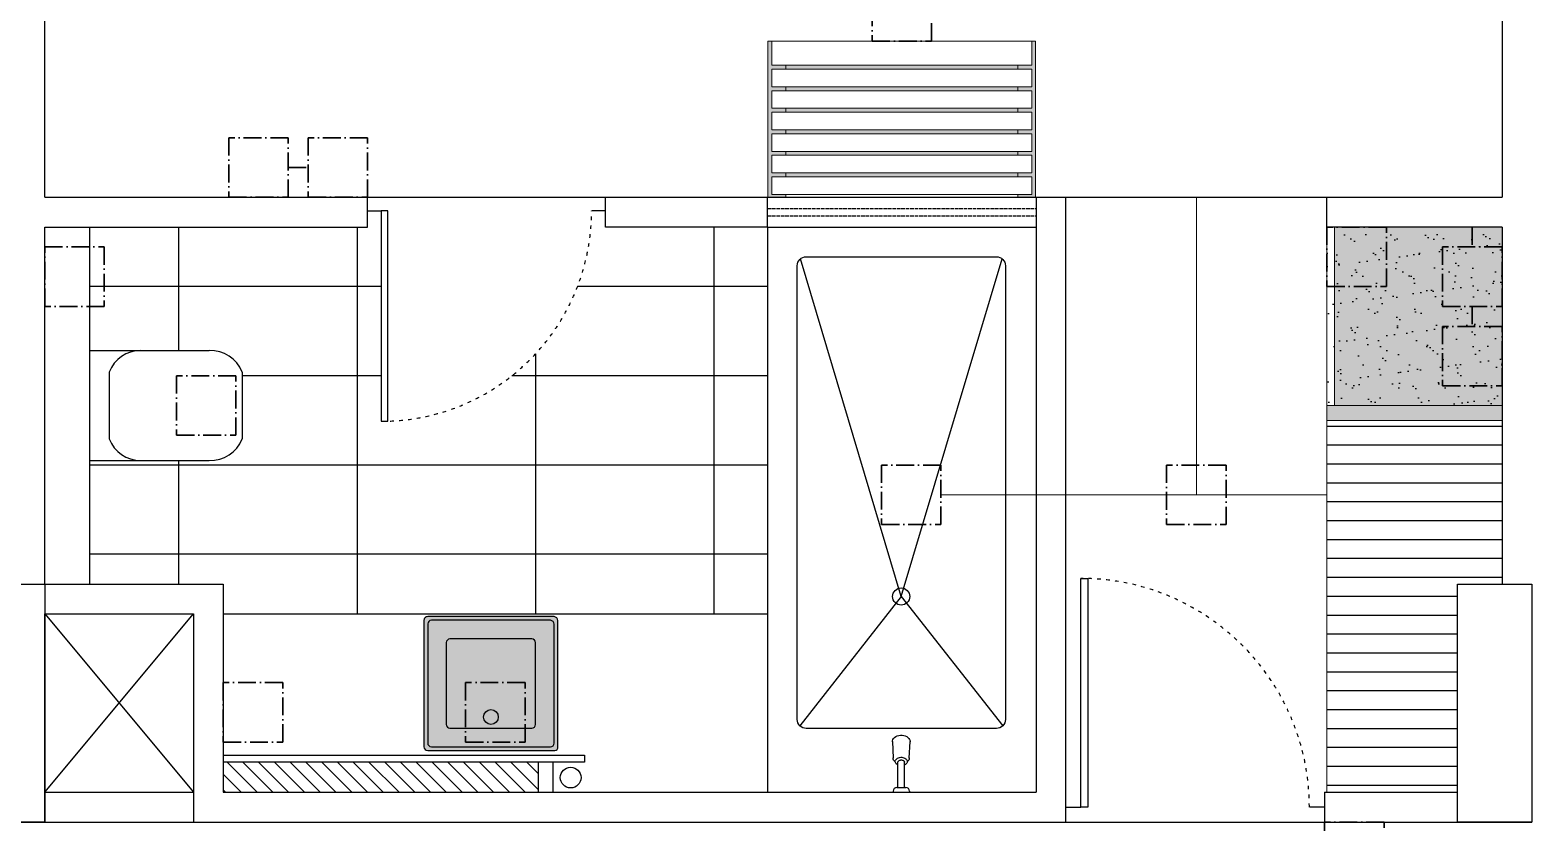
# Model space of a CAD drawing. Header units: millimetres. Extents: x -16811 to 32579, y 147992 to 176118.
# Drawn here: x -7077 to -2039, y 164517 to 167179 of the extents above; entities that cross this region are included whole.
import ezdxf

# ---------------------------------------------------------------- set-up
doc = ezdxf.new("R2010")
doc.units = ezdxf.units.MM
doc.header["$MEASUREMENT"] = 0
for name, pattern in [('ACAD_ISO02W100', [15, 12, -3]), ('ACAD_ISO03W100', [30, 12, -18]), ('ACAD_ISO10W100', [18, 12, -3, 0, -3]), ('HIDDEN2', [0.14, 0.1, -0.04])]:
    doc.linetypes.add(name, pattern=pattern)
doc.layers.add('0[12345]', color=6, linetype='ACAD_ISO10W100', lineweight=30, plot=False)
doc.layers.add('0[2345]', color=6, linetype='ACAD_ISO10W100', lineweight=30, plot=False)
for name, color, linetype, lineweight in [('Column[12345]', 7, 'Continuous', 25), ('Furniture[12345]', 7, 'Continuous', 20), ('Lights[12345]', 7, 'Continuous', 25), ('Wall.Furniture[12345]', 7, 'Continuous', 20)]:
    doc.layers.add(name, color=color, linetype=linetype, lineweight=lineweight)
for name, color, linetype in [('Door[12345]', 8, 'Continuous'), ('Glass[12345]', 132, 'ACAD_ISO02W100'), ('Hatching[12345]', 7, 'Continuous'), ('Mirror[12345]', 132, 'Continuous'), ('Toilet Accessories[12345]', 7, 'Continuous'), ('Wall.Toilet[12345]', 7, 'Continuous'), ('Wall[12345]', 7, 'Continuous'), ('Window[12345]', 8, 'Continuous')]:
    doc.layers.add(name, color=color, linetype=linetype)

msp = doc.modelspace()

# ---------------------------------------------------------------- hatches: boundary and pattern name
at = {"layer": 'Hatching[12345]'}
h = msp.add_hatch(color=19, dxfattribs=at)
h.set_gradient(color1=(65, 37, 27), color2=(126, 72, 53), rotation=180, tint=1, name='INVCURVED')
h.paths.add_polyline_path([(-4582.2, 167060.3), (-4582.2, 167141.6), (-4595, 167141.6), (-4595, 166616.6), (-4535.5, 166616.6), (-4535.5, 166626.2), (-4582.2, 166626.2), (-4582.2, 166685.3), (-4535.5, 166685.3), (-4535.5, 166698.6), (-4582.2, 166698.6), (-4582.2, 166757.7), (-4535.5, 166757.7), (-4535.5, 166770.9), (-4582.2, 166770.9), (-4582.2, 166830), (-4535.5, 166830), (-4535.5, 166843.3), (-4582.2, 166843.3), (-4582.2, 166902.4), (-4535.5, 166902.4), (-4535.5, 166915.6), (-4582.2, 166915.6), (-4582.2, 166974.7), (-4535.5, 166974.7), (-4535.5, 166987.9), (-4582.2, 166987.9), (-4582.2, 167047.1), (-4535.5, 167047.1), (-4535.5, 167060.3)])
h = msp.add_hatch(color=19, dxfattribs=at)
h.set_gradient(color1=(65, 37, 27), color2=(126, 72, 53), tint=1, name='INVCURVED')
h.paths.add_polyline_path([(-3707.9, 167141.6), (-3707.9, 167060.3), (-3754.6, 167060.3), (-3754.6, 167047.1), (-3707.9, 167047.1), (-3707.9, 166987.9), (-3754.6, 166987.9), (-3754.6, 166974.7), (-3707.9, 166974.7), (-3707.9, 166915.6), (-3754.6, 166915.6), (-3754.6, 166902.4), (-3707.9, 166902.4), (-3707.9, 166843.3), (-3754.6, 166843.3), (-3754.6, 166830), (-3707.9, 166830), (-3707.9, 166770.9), (-3754.6, 166770.9), (-3754.6, 166757.7), (-3707.9, 166757.7), (-3707.9, 166698.6), (-3754.6, 166698.6), (-3754.6, 166685.3), (-3707.9, 166685.3), (-3707.9, 166626.2), (-3754.6, 166626.2), (-3754.6, 166616.6), (-3695, 166616.6), (-3695, 167141.6)])
h = msp.add_hatch(color=25, dxfattribs=at)
h.set_gradient(color1=(158, 91, 66), color2=(126, 72, 53), rotation=180, one_color=1, tint=0.35, name='CURVED')
h.paths.add_polyline_path([(-4142.9, 167047.1), (-4142.8, 167060.3), (-4535.5, 167060.3), (-4535.5, 167047.1)])
h.paths.add_polyline_path([(-4143.3, 166974.7), (-4143.2, 166987.9), (-4535.5, 166987.9), (-4535.5, 166974.7)])
h.paths.add_polyline_path([(-4143.6, 166902.4), (-4143.6, 166915.6), (-4535.5, 166915.6), (-4535.5, 166902.4)])
h.paths.add_polyline_path([(-4144, 166830), (-4143.9, 166843.3), (-4535.5, 166843.3), (-4535.5, 166830)])
h.paths.add_polyline_path([(-4144.4, 166757.7), (-4144.3, 166770.9), (-4535.5, 166770.9), (-4535.5, 166757.7)])
h.paths.add_polyline_path([(-4144.7, 166685.3), (-4144.7, 166698.6), (-4535.5, 166698.6), (-4535.5, 166685.3)])
h = msp.add_hatch(color=25, dxfattribs=at)
h.set_gradient(color1=(158, 91, 66), color2=(129, 74, 54), one_color=1, tint=0.36, name='CURVED')
h.paths.add_polyline_path([(-3754.6, 167047.1), (-3754.6, 167060.3), (-4142.8, 167060.3), (-4142.9, 167047.1)])
h.paths.add_polyline_path([(-3754.6, 166974.7), (-3754.6, 166987.9), (-4143.2, 166987.9), (-4143.3, 166974.7)])
h.paths.add_polyline_path([(-3754.6, 166902.4), (-3754.6, 166915.6), (-4143.6, 166915.6), (-4143.6, 166902.4)])
h.paths.add_polyline_path([(-3754.6, 166830), (-3754.6, 166843.3), (-4143.9, 166843.3), (-4144, 166830)])
h.paths.add_polyline_path([(-3754.6, 166757.7), (-3754.6, 166770.9), (-4144.3, 166770.9), (-4144.4, 166757.7)])
h.paths.add_polyline_path([(-3754.6, 166685.3), (-3754.6, 166698.6), (-4144.7, 166698.6), (-4144.7, 166685.3)])
h = msp.add_hatch(dxfattribs=at)
h.set_pattern_fill('AR-SAND', color=252, scale=50, style=0)
h.set_pattern_definition([(37.5, (0, 0), (-3.149668, 96.34119), [0, -76, 0, -85, 0, -81.25]), (7.5, (0, 0), (88.48884, 141.1073), [0, -41, 0, -68.5, 0, -26.25]), (327.5, (-61.5, 0), (155.707093, 0.282953), [0, -25, 0, -90, 0, -117.5]), (317.5, (-61.5, 0), (150.30633, 43.88378), [0, -12.5, 0, -59, 0, -67.5])])
h.paths.add_polyline_path([(-2715.5, 166516.6), (-2715.5, 165916.6), (-2126.7, 165916.6), (-2126.7, 166516.6)])
h = msp.add_hatch(color=254, dxfattribs=at)
h.set_gradient(color1=(188, 218, 240), centered=1, one_color=1, tint=1, name='INVCURVED')
h.paths.add_polyline_path([(-2690.5, 165916.6), (-2126.7, 165916.6), (-2126.7, 166516.6), (-2690.5, 166516.6)])
h = msp.add_hatch(color=29, dxfattribs=at)
h.set_gradient(color1=(87, 49, 41), color2=(101, 56, 47), rotation=45, one_color=1, tint=0.29, name='SPHERICAL')
h.paths.add_polyline_path([(-2126.7, 165866.6), (-2126.7, 165916.6), (-2715.5, 165916.6), (-2715.5, 165866.6)])
at = {"layer": 'Hatching[12345]', "ltscale": 100}
h = msp.add_hatch(color=256, dxfattribs=at)
h.set_gradient(color1=(222, 236, 247), one_color=1, tint=1, name='SPHERICAL')
edge = h.paths.add_edge_path()
edge.add_arc((-5739.2, 164769.5), 12.5, 180.0001, 269.9249)
edge.add_line((-5739.2, 164757), (-5311.6, 164757))
edge.add_arc((-5311.6, 164767.2), 10.2, 269.9999, 373.0624)
edge.add_line((-5301.7, 164769.5), (-5301.7, 165193.5))
edge.add_arc((-5315.2, 165193.5), 13.5, 359.9994, 445.6892)
edge.add_line((-5314.2, 165207), (-5739.2, 165207))
edge.add_arc((-5739.2, 165194.5), 12.5, 90.0001, 180.0058)
edge.add_arc((-2143597.2, 164978.3), 2137845.5, -0.0055948, 0.005795, ccw=False)
at = {"layer": 'Hatching[12345]'}
h = msp.add_hatch(dxfattribs=at)
h.set_pattern_fill('LINE', color=252, scale=20, angle=180, style=0)
h.set_pattern_definition([(180, (-37093.64, 158925.86), (-8e-15, -63.5), [])])
h.paths.add_polyline_path([(-2715.5, 164616.6), (-2276.7, 164616.6), (-2276.7, 165316.6), (-2126.7, 165316.6), (-2126.7, 165866.6), (-2715.5, 165866.6)])
h = msp.add_hatch(dxfattribs=at)
h.set_pattern_fill('ANSI31', color=9, scale=300, angle=90, style=0)
h.paths.add_polyline_path([(-6426.7, 164616.6), (-6426.7, 164717.5), (-5366.9, 164717.5), (-5366.9, 164616.6)])

# ---------------------------------------------------------------- linework, layer by layer
at = {"layer": '0[12345]', "ltscale": 5}
msp.add_line((-6208.1, 166716.6), (-6141.2, 166716.6), dxfattribs=at)
at = {"layer": '0[12345]', "linetype": 'HIDDEN2', "lineweight": 0, "ltscale": 5}
for p, q in [((-3154.5, 166616.6), (-3154.5, 165616.5)), ((-4013.3, 165616.5), (-2715.5, 165616.5))]:
    msp.add_line(p, q, dxfattribs=at)
at = {"layer": '0[12345]', "ltscale": 5}
for points in [[(-4045, 167141.6), (-4045, 167341.6), (-4245, 167341.6), (-4245, 167141.6)], [(-6208.1, 166616.6), (-6208.1, 166816.6), (-6408.1, 166816.6), (-6408.1, 166616.6)], [(-5941.2, 166616.6), (-5941.2, 166816.6), (-6141.2, 166816.6), (-6141.2, 166616.6)], [(-2715.5, 166316.6), (-2515.5, 166316.6), (-2515.5, 166516.6), (-2715.5, 166516.6)], [(-7026.7, 166449.7), (-6826.7, 166449.7), (-6826.7, 166249.7), (-7026.7, 166249.7)], [(-2326.7, 166249.6), (-2126.7, 166249.6), (-2126.7, 166449.6), (-2326.7, 166449.6)], [(-2326.7, 165982.6), (-2126.7, 165982.6), (-2126.7, 166182.6), (-2326.7, 166182.6)], [(-6583.9, 165816.6), (-6383.9, 165816.6), (-6383.9, 166016.6), (-6583.9, 166016.6)], [(-4213.3, 165516.6), (-4013.3, 165516.6), (-4013.3, 165716.6), (-4213.3, 165716.6)], [(-3054.5, 165516.5), (-3054.5, 165716.5), (-3254.5, 165716.5), (-3254.5, 165516.5)], [(-6426.7, 164785.3), (-6226.7, 164785.3), (-6226.7, 164985.3), (-6426.7, 164985.3)], [(-5611.7, 164785.3), (-5411.7, 164785.3), (-5411.7, 164985.3), (-5611.7, 164985.3)], [(-2723.4, 164316.6), (-2523.4, 164316.6), (-2523.4, 164516.6), (-2723.4, 164516.6)]]:
    msp.add_lwpolyline(points, close=True, dxfattribs=at)
at = {"layer": '0[2345]', "ltscale": 5}
for p, q in [((-2226.7, 166516.6), (-2226.7, 166449.6)), ((-2227.1, 166250), (-2227.1, 166183))]:
    msp.add_line(p, q, dxfattribs=at)
at = {"layer": 'Column[12345]'}
for points in [[(-7276.7, 165316.6), (-7026.7, 165316.6), (-7026.7, 164516.6), (-7276.7, 164516.6)], [(-2276.7, 165316.6), (-2026.7, 165316.6), (-2026.7, 164516.6), (-2276.7, 164516.6)]]:
    msp.add_lwpolyline(points, close=True, dxfattribs=at)
at = {"layer": 'Door[12345]', "color": 8}
for p, q in [((-5941.2, 166616.6), (-5141.2, 166616.6)), ((-3593.4, 166616.6), (-2715.5, 166616.6)), ((-5941.2, 166570.6), (-5895.2, 166570.6)), ((-5141.2, 166570.6), (-5187.1, 166570.6)), ((-7026.7, 164616.6), (-6526.7, 164616.6)), ((-3593.4, 164566.6), (-3543.4, 164566.6)), ((-2723.4, 164566.6), (-2773.4, 164566.6)), ((-7026.7, 164516.6), (-6526.7, 164516.6)), ((-3593.4, 164516.6), (-2723.4, 164516.6))]:
    msp.add_line(p, q, dxfattribs=at)
for points in [[(-5873.6, 166570.6), (-5895.2, 166570.6), (-5895.2, 165863.7), (-5873.6, 165863.7)], [(-3519.9, 164566.6), (-3543.4, 164566.6), (-3543.4, 165335.4), (-3519.9, 165335.4)]]:
    msp.add_lwpolyline(points, close=True, dxfattribs=at)
at = {"layer": 'Door[12345]', "color": 8, "linetype": 'ACAD_ISO03W100'}
for centre, radius, start, end in [((-5895.2, 166570.6), 706.9, 270, 0), ((-3543.4, 164566.6), 768.8, 0, 90)]:
    msp.add_arc(centre, radius, start, end, dxfattribs=at)
at = {"layer": 'Furniture[12345]', "color": 132}
msp.add_line((-2690.5, 165916.5), (-2690.5, 166516.6), dxfattribs=at)
at = {"layer": 'Furniture[12345]', "color": 7}
for p, q in [((-2126.7, 165916.6), (-2715.5, 165916.6)), ((-2715.5, 165866.6), (-2126.7, 165866.6)), ((-2126.7, 165866.6), (-2715.5, 165866.6))]:
    msp.add_line(p, q, dxfattribs=at)
at = {"layer": 'Furniture[12345]'}
msp.add_lwpolyline([(-3695, 166616.6), (-3695, 167141.6), (-4595, 167141.6), (-4595, 166616.6)], dxfattribs=at)
at = {"layer": 'Furniture[12345]', "color": 7}
for points in [[(-4595, 167141.6), (-4595, 166616.6), (-4535.5, 166616.6), (-4535.5, 166626.2)], [(-3695, 167141.6), (-3695, 166616.6), (-3754.6, 166616.6), (-3754.6, 166626.2)], [(-4535.5, 167047.1), (-4535.5, 167060.3)], [(-3754.6, 167047.1), (-3754.6, 167060.3)], [(-4535.5, 166974.7), (-4535.5, 166987.9)], [(-3754.6, 166974.7), (-3754.6, 166987.9)], [(-4535.5, 166902.4), (-4535.5, 166915.6)], [(-3754.6, 166902.4), (-3754.6, 166915.6)], [(-4535.5, 166830), (-4535.5, 166843.3)], [(-3754.6, 166830), (-3754.6, 166843.3)], [(-4535.5, 166757.7), (-4535.5, 166770.9)], [(-3754.6, 166757.7), (-3754.6, 166770.9)], [(-4535.5, 166685.3), (-4535.5, 166698.6)], [(-3754.6, 166685.3), (-3754.6, 166698.6)]]:
    msp.add_lwpolyline(points, dxfattribs=at)
at = {"layer": 'Furniture[12345]', "color": 43, "true_color": 0xb3ae80}
msp.add_lwpolyline([(-3707.9, 167141.6), (-3707.9, 167060.3), (-4582.2, 167060.3), (-4582.2, 167141.6)], dxfattribs=at)
for points in [[(-3707.9, 167047.1), (-3707.9, 166987.9), (-4582.2, 166987.9), (-4582.2, 167047.1)], [(-3707.9, 166974.7), (-3707.9, 166915.6), (-4582.2, 166915.6), (-4582.2, 166974.7)], [(-3707.9, 166902.4), (-3707.9, 166843.3), (-4582.2, 166843.3), (-4582.2, 166902.4)], [(-3707.9, 166830), (-3707.9, 166770.9), (-4582.2, 166770.9), (-4582.2, 166830)], [(-3707.9, 166757.7), (-3707.9, 166698.6), (-4582.2, 166698.6), (-4582.2, 166757.7)], [(-3707.9, 166685.3), (-3707.9, 166626.2), (-4582.2, 166626.2), (-4582.2, 166685.3)]]:
    msp.add_lwpolyline(points, close=True, dxfattribs=at)
at = {"layer": 'Glass[12345]'}
for p, q in [((-4596.7, 166579.1), (-3693.4, 166579.1)), ((-4596.7, 166554.1), (-3693.4, 166554.1))]:
    msp.add_line(p, q, dxfattribs=at)
at = {"layer": 'Hatching[12345]', "color": 252, "true_color": 0x84899a}
for p, q in [((-6576.7, 166516.6), (-6576.7, 166101.4)), ((-5976.7, 166516.6), (-5976.7, 165216.7)), ((-4776.7, 166516.6), (-4776.7, 165216.7)), ((-5895.2, 166316.6), (-6876.7, 166316.6)), ((-4596.7, 166316.6), (-5235.5, 166316.6)), ((-5376.7, 166090.1), (-5376.7, 165216.7)), ((-5895.2, 166016.6), (-6363.5, 166016.6)), ((-4596.7, 166016.6), (-5456.1, 166016.6)), ((-4596.7, 165716.6), (-6876.7, 165716.6)), ((-6576.7, 165731.8), (-6576.7, 165316.6)), ((-4596.7, 165416.6), (-6876.7, 165416.6))]:
    msp.add_line(p, q, dxfattribs=at)
at = {"layer": 'Lights[12345]', "color": 1}
msp.add_circle((-5258.5, 164665.8), 34.8, dxfattribs=at)
at = {"layer": 'Mirror[12345]'}
msp.add_lwpolyline([(-6426.7, 164741.6), (-5212.2, 164741.6), (-5212.2, 164717.5), (-6426.7, 164717.5)], dxfattribs=at)
at = {"layer": 'Toilet Accessories[12345]'}
for p, q in [((-6876.6, 166516.6), (-6876.7, 165316.6)), ((-6876.7, 166101.4), (-6474, 166101.4)), ((-6810.2, 166029.1), (-6810.2, 165804.1)), ((-6363.5, 166029), (-6363.6, 165804.1)), ((-6876.7, 165731.8), (-6474, 165731.8)), ((-5366.9, 164616.6), (-5366.9, 164717.5)), ((-5316.9, 164616.6), (-5316.9, 164717.5))]:
    msp.add_line(p, q, dxfattribs=at)
at = {"layer": 'Toilet Accessories[12345]', "color": 8}
for q in [(-4485.7, 166409.8), (-3807.6, 166409.8), (-4487.9, 164840.1), (-3805.5, 164840.1)]:
    msp.add_line((-4147.1, 165274.5), q, dxfattribs=at)
at = {"layer": 'Toilet Accessories[12345]', "color": 7}
for p, q in [((-4176.6, 164787.2), (-4174.2, 164731.3)), ((-4119.7, 164731.3), (-4117.2, 164787.2)), ((-4158, 164708.1), (-4158, 164717.5)), ((-4158, 164632.6), (-4158, 164708.1)), ((-4135.8, 164708.1), (-4135.8, 164717.5)), ((-4135.8, 164632.6), (-4135.8, 164708.1)), ((-4161.3, 164632.6), (-4158, 164632.6)), ((-4158, 164632.6), (-4135.8, 164632.6)), ((-4135.8, 164632.6), (-4132, 164632.6)), ((-4174, 164619.9), (-4174, 164616.6)), ((-4174, 164616.6), (-4119.3, 164616.6)), ((-4119.3, 164619.9), (-4119.3, 164616.6))]:
    msp.add_line(p, q, dxfattribs=at)
at = {"layer": 'Toilet Accessories[12345]'}
for points in [[(-4496.7, 164861.3), (-4496.7, 166386.6, -0.414214), (-4466.7, 166416.6), (-3826.7, 166416.6, -0.414214), (-3796.7, 166386.6), (-3796.7, 164861.3, -0.414214), (-3826.7, 164831.3), (-4466.7, 164831.3, -0.414214)], [(-5751.7, 164769.5, 0.413829), (-5739.2, 164757), (-5311.6, 164757, 0.482679), (-5301.7, 164769.5), (-5301.7, 165193.5, 0.392348), (-5314.2, 165207), (-5739.2, 165207, 0.414243), (-5751.7, 165194.5, -0.00005)], [(-5739.2, 164782, 0.408107), (-5726.9, 164769.5), (-5326.4, 164769.5, 0.408552), (-5314.2, 164781.5), (-5314.2, 165181.2, 0.39363), (-5326.5, 165194.5), (-5726.8, 165194.5, 0.41091), (-5739.2, 165182.3)], [(-5676.7, 164844.4, 0.412985), (-5664.3, 164832), (-5389, 164832, 0.414214), (-5376.7, 164844.4), (-5376.7, 165119.6, 0.415534), (-5389.1, 165132), (-5664.3, 165132, 0.414217), (-5676.7, 165119.6)]]:
    msp.add_lwpolyline(points, format="xyb", close=True, dxfattribs=at)
at = {"layer": 'Toilet Accessories[12345]', "color": 7}
for points in [[(-4176.6, 164785.9), (-4176.4, 164790), (-4175.1, 164794), (-4172.8, 164797.8), (-4169.5, 164801.1), (-4165.4, 164804), (-4160.7, 164806.3), (-4155.4, 164807.8), (-4149.8, 164808.6), (-4144.1, 164808.6), (-4138.5, 164807.8), (-4133.2, 164806.3), (-4128.4, 164804), (-4124.3, 164801.1), (-4121, 164797.8), (-4118.7, 164794), (-4117.4, 164790), (-4117.3, 164785.9)], [(-4167, 164718.8), (-4170.2, 164721.7), (-4172.5, 164724.9), (-4173.8, 164728.3), (-4174.2, 164731.9)], [(-4167, 164718.8), (-4167.1, 164719.4), (-4166.9, 164722.1), (-4165.9, 164724.7), (-4164.3, 164727.1), (-4162.1, 164729.3), (-4159.3, 164731.2), (-4156.1, 164732.6), (-4152.6, 164733.6), (-4148.8, 164734.1), (-4145, 164734.1), (-4141.3, 164733.6), (-4137.7, 164732.6), (-4134.5, 164731.2), (-4131.7, 164729.3), (-4129.5, 164727.1), (-4127.9, 164724.7), (-4127, 164722.1), (-4126.8, 164719.4), (-4126.9, 164718.8)], [(-4158, 164717.5), (-4157.8, 164718.9), (-4157.2, 164720.3), (-4156.3, 164721.6), (-4155.1, 164722.8), (-4153.6, 164723.7), (-4151.8, 164724.5), (-4149.9, 164725), (-4147.9, 164725.3), (-4145.9, 164725.3), (-4143.9, 164725), (-4142, 164724.5), (-4140.2, 164723.7), (-4138.7, 164722.8), (-4137.5, 164721.6), (-4136.6, 164720.3), (-4136, 164718.9), (-4135.8, 164717.5)], [(-4119.7, 164731.9), (-4120, 164728.3), (-4121.4, 164724.9), (-4123.7, 164721.7), (-4126.8, 164718.8)], [(-4158, 164708.1), (-4161, 164709.8), (-4163.4, 164711.8), (-4165.3, 164714.2), (-4166.5, 164716.7), (-4167, 164718.8)], [(-4126.9, 164718.8), (-4127.3, 164716.7), (-4128.5, 164714.2), (-4130.4, 164711.8), (-4132.9, 164709.8), (-4135.8, 164708.1)]]:
    msp.add_lwpolyline(points, dxfattribs=at)
at = {"layer": 'Toilet Accessories[12345]', "color": 8}
msp.add_circle((-4147.1, 165274.5), 28.9, dxfattribs=at)
at = {"layer": 'Toilet Accessories[12345]'}
msp.add_circle((-5526.7, 164869.5), 24.8, dxfattribs=at)
at = {"layer": 'Toilet Accessories[12345]', "color": 7}
for centre, start, end in [((-4161.3, 164619.9), 90, 180), ((-4132, 164619.9), 0, 90)]:
    msp.add_arc(centre, 12.7, start, end, dxfattribs=at)
at = {"layer": 'Toilet Accessories[12345]'}
for centre, major_axis, start_param, end_param in [((-6704.5, 165988.2), (80.1, 80.1), 0.782069, 1.986724), ((-6469.2, 165988.2), (80.1, 80.1), -0.416268, 0.827149), ((-6704.6, 165845.1), (80.1, -80.1), 4.296438, 5.500749), ((-6469.2, 165845), (80.1, -80.1), 5.456036, 6.699453)]:
    msp.add_ellipse(centre, major_axis=major_axis, ratio=1, start_param=start_param, end_param=end_param, dxfattribs=at)
at = {"layer": 'Wall.Furniture[12345]'}
msp.add_line((-2715.5, 166516.6), (-2715.5, 164616.6), dxfattribs=at)
at = {"layer": 'Wall.Furniture[12345]', "color": 7}
msp.add_line((-7026.7, 164516.6), (-7026.7, 165216.6), dxfattribs=at)
at = {"layer": 'Wall.Toilet[12345]', "color": 7}
msp.add_line((-4596.7, 166516.6), (-4596.7, 164616.6), dxfattribs=at)
at = {"layer": 'Wall.Toilet[12345]'}
msp.add_line((-6426.7, 165216.7), (-4596.7, 165216.7), dxfattribs=at)
at = {"layer": 'Wall[12345]'}
for p, q in [((-7026.7, 166616.6), (-7026.7, 170276.6)), ((-2126.7, 168576.6), (-2126.7, 166616.6)), ((-2126.7, 168576.6), (-2126.7, 166616.6)), ((-7026.7, 166616.6), (-5941.2, 166616.6)), ((-5941.2, 166516.6), (-5941.2, 166616.6)), ((-5141.2, 166516.6), (-5141.2, 166616.6)), ((-5141.2, 166616.6), (-4596.7, 166616.6)), ((-4596.7, 166516.6), (-4596.7, 166616.6)), ((-3693.4, 166616.6), (-3693.4, 164616.6)), ((-3693.4, 166616.6), (-3593.4, 166616.6)), ((-3593.4, 164516.6), (-3593.4, 166616.6)), ((-2715.5, 166616.6), (-2126.7, 166616.6)), ((-2715.5, 166516.6), (-2715.5, 166616.6)), ((-7026.7, 165316.6), (-7026.7, 166516.6)), ((-7026.7, 165316.6), (-7026.7, 166516.6)), ((-7026.7, 166516.6), (-5941.2, 166516.6)), ((-4596.7, 166516.6), (-5141.2, 166516.6)), ((-2126.7, 166516.6), (-2715.5, 166516.6)), ((-2126.7, 166516.6), (-2126.7, 165316.6)), ((-2126.7, 166516.6), (-2126.7, 165316.6)), ((-7026.7, 165316.6), (-6426.7, 165316.6)), ((-7026.7, 165316.6), (-6426.7, 165316.6)), ((-6426.7, 165316.6), (-6426.7, 164616.6)), ((-6426.7, 165296.6), (-6426.7, 164616.6)), ((-7026.7, 165216.6), (-6526.7, 164616.6)), ((-7026.7, 164616.6), (-6526.7, 165216.6)), ((-7026.7, 165216.6), (-6526.7, 165216.6)), ((-7026.7, 165216.6), (-6526.7, 164616.6)), ((-7026.7, 164616.6), (-6526.7, 165216.6)), ((-7026.7, 164516.6), (-7026.7, 165216.6)), ((-6526.7, 165216.6), (-6526.7, 164516.6)), ((-6426.7, 164616.6), (-3693.4, 164616.6)), ((-2723.4, 164616.6), (-2276.7, 164616.6)), ((-2723.4, 164616.6), (-2723.4, 164516.6)), ((-7276.7, 164516.6), (-7026.7, 164516.6)), ((-6526.7, 164516.6), (-3593.4, 164516.6)), ((-2723.4, 164516.6), (-2276.7, 164516.6)), ((-2723.4, 164516.6), (-2026.7, 164516.6))]:
    msp.add_line(p, q, dxfattribs=at)
at = {"layer": 'Window[12345]'}
for p, q in [((-4596.7, 166616.6), (-3693.4, 166616.6)), ((-4596.7, 166516.6), (-3693.4, 166516.6))]:
    msp.add_line(p, q, dxfattribs=at)

doc.saveas('drawing.dxf')
